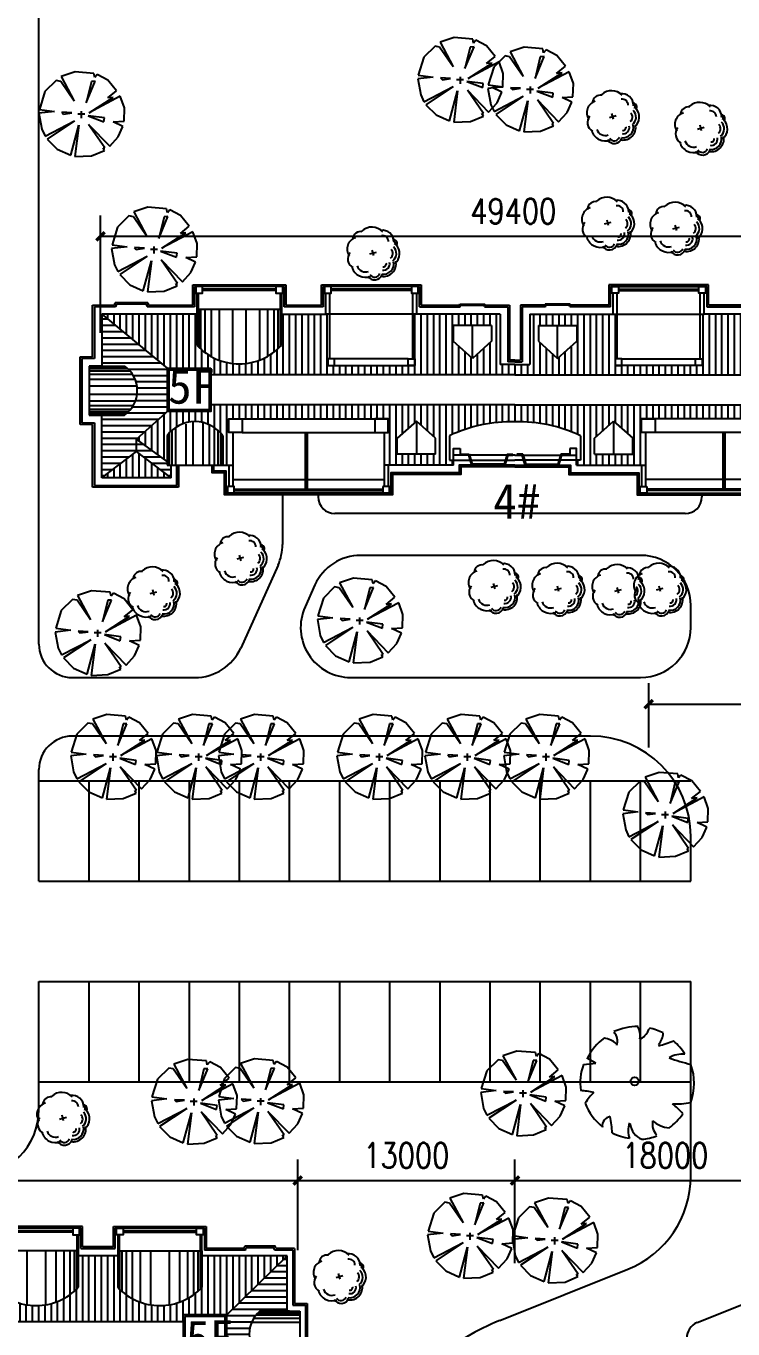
# Model space of a CAD drawing. Extents: x 225694 to 1397201, y -46174 to 794826.
# Drawn here: x 715109 to 757408, y 279695 to 357649 of the extents above; entities that cross this region are included whole.
import ezdxf
from ezdxf.enums import TextEntityAlignment as Align

# ---------------------------------------------------------------- set-up
doc = ezdxf.new("R2010")
doc.units = 0
doc.header["$LTSCALE"] = 0.5
doc.header["$MEASUREMENT"] = 0
for name, color, linetype in [('08-树', 73, 'Continuous'), ('KJ', 8, 'Continuous'), ('PUB_DIM', 3, 'Continuous'), ('ZJ', 7, 'Continuous'), ('屋顶', 135, 'Continuous'), ('树', 124, 'Continuous'), ('路', 40, 'Continuous'), ('辅助线', 6, 'Continuous')]:
    doc.layers.add(name, color=color, linetype=linetype)
doc.layers.get('辅助线').off()
doc.styles.add('DIM_FONT', font='SIMPLEX.shx', dxfattribs={"width": 0.8})
doc.styles.add('等线体', font='')
doc.styles.get('等线体').set_extended_font_data('黑体')
doc.dimstyles.new('DIMN500', dxfattribs={"dimscale": 5, "dimtxt": 300, "dimasz": 100, "dimexe": 250, "dimexo": 300, "dimgap": 150, "dimtad": 1, "dimdec": 0, "dimzin": 0, "dimdsep": 46, "dimtxsty": 'DIM_FONT', "dimcen": 0.09, "dimclrt": 7, "dimazin": 2, "dimtfac": 1, "dimtdec": 0, "dimtix": 1, "dimtmove": 2, "dimatfit": 3, "dimfxl": 1, "dimtolj": 1, "dimtzin": 0, "dimarcsym": 0})

# ---------------------------------------------------------------- blocks, each defined once
blk = doc.blocks.new('棕榈')
at = {"layer": '树', "color": 64, "linetype": 'Continuous'}
for p, q in [((-172, 1067), (-553, 940)), ((336, 1025), (-172, 1067)), ((-688, 831), (-995, 530)), ((-566, 808), (-688, 831)), ((-196, 270), (-566, 808)), ((-553, 940), (-196, 270)), ((127, 220), (373, 813)), ((270, 808), (127, 220)), ((373, 813), (270, 808)), ((360, 916), (336, 1025)), ((426, 996), (360, 916)), ((717, 842), (426, 996)), ((953, 551), (717, 842)), ((-995, 530), (-1146, 45)), ((1056, 402), (209, -50)), ((209, -50), (863, 371)), ((715, 357), (953, 551)), ((863, 371), (715, 357)), ((1170, 85), (1056, 402)), ((-1146, 45), (-738, -11)), ((0, -192), (0, 0)), ((1159, -278), (1170, 85)), ((-738, -11), (-1159, -58)), ((-1159, -58), (-1080, -495)), ((-990, -683), (-193, -267)), ((-193, -267), (-937, -763)), ((-537, -32), (-487, -82)), ((-265, -48), (-537, -32)), ((-487, -82), (-265, -48)), ((88, -84), (-103, -84)), ((177, -127), (611, -294)), ((625, -185), (177, -127)), ((611, -294), (625, -185)), ((863, -297), (1159, -278)), ((1130, -424), (863, -297)), ((-1080, -495), (-990, -683)), ((-294, -1205), (-73, -388)), ((-73, -388), (-180, -1239)), ((633, -1004), (193, -363)), ((193, -363), (770, -961)), ((770, -961), (1003, -707)), ((1003, -707), (1130, -424)), ((-937, -763), (-662, -1041)), ((-662, -1041), (-294, -1205)), ((627, -1072), (590, -1004)), ((590, -1004), (633, -1004)), ((-180, -1239), (275, -1218)), ((275, -1218), (627, -1072))]:
    blk.add_line(p, q, dxfattribs=at)
blk = doc.blocks.new('含笑')
at = {"layer": '树'}
for p, q in [((-846, 434), (-632, 458)), ((-632, 458), (-789, 543)), ((-789, 543), (-789, 543))]:
    blk.add_line(p, q, dxfattribs=at)
blk.add_circle((27, 148), 69.3, dxfattribs=at)
for centre, radius, start, end in [((74, 115), 966, 89.3321, 114.3856), ((-501, 833), 236, 343.6555, 39.76), ((-228, 923), 350, 352.0775, 26.6128), ((-64, 1178), 366, 304.1868, 338.5411), ((74, 115), 963, 62.8767, 77.7021), ((234, 973), 279, 315.8454, 359.7651), ((74, 115), 956, 126.0751, 153.6245), ((-556, 485), 407, 48.5203, 80.5151), ((-354, 3609), 2962, 285.4397, 290.7099), ((74, 115), 950, 31.4098, 49.4752), ((837, 188), 424, 83.5323, 121.6544), ((1829, 3902), 3566, 250.0865, 256.3451), ((74, 115), 974, 160.8426, 187.275), ((74, 115), 968, 340.3307, 19.43), ((-1018, -1601), 1597, 77.3728, 85.4649), ((81, -798), 1065, 134.7782, 147.3315), ((738, 952), 1190, 266.7455, 282.0146), ((74, 115), 951, 200.8103, 231.4392), ((74, 115), 933, 305.394, 326.2464), ((89, -1036), 989, 39.6536, 53.993), ((-366, -610), 158, 97.741, 188.8107), ((-2361, -834), 2010, 2.9465, 10.9238), ((316, -694), 400, 160.6009, 199.3991), ((271, -539), 323, 186.1912, 248.4952), ((626, -573), 297, 170.6314, 220.6278), ((680, -105), 545, 230.4582, 263.1093), ((74, 115), 947, 243.1498, 261.8356), ((74, 115), 957, 274.7236, 290.3277)]:
    blk.add_arc(centre, radius, start, end, dxfattribs=at)
blk = doc.blocks.new('桂花')
at = {"layer": '08-树', "linetype": 'ByBlock'}
for p, q in [((0, 0), (-316, 0)), ((-149, -187), (-149, 195))]:
    blk.add_line(p, q, dxfattribs=at)
for centre, radius, start, end in [((-743, 93), 815, 118.84094, 207.99249), ((-612, 656), 626, 75.25333, 173.88926), ((-612, 656), 332, 75.25333, 173.88926), ((-367, 1210), 204, 31.9374, 177.28646), ((-367, 1210), 110, 31.9374, 177.28646), ((79, 732), 688, 22.6842, 120.58139), ((79, 732), 509, 22.6842, 120.58139), ((79, 732), 314, 22.6842, 120.58139), ((574, 395), 344, 335.05145, 87.04818), ((574, 395), 565, 335.05145, 87.04818), ((574, 395), 687, 335.05145, 87.04818), ((574, 395), 158, 335.05145, 87.04818), ((868, -183), 294, 286.7742, 55.27854), ((868, -183), 443, 286.7742, 55.27854), ((-1031, -465), 437, 155.37629, 247.63718), ((-552, -692), 652, 181.43938, 289.22617), ((287, -545), 475, 271.89809, 6.29095), ((287, -545), 769, 271.89809, 6.29095), ((-59, -897), 543, 216.09834, 316.34387)]:
    blk.add_arc(centre, radius, start, end, dxfattribs=at)
blk = doc.blocks.new('GUIHUA')
at = {"layer": '树', "linetype": 'ByBlock', "xscale": 1.0944, "yscale": 1.0944, "zscale": 1.0944}
blk.add_blockref('桂花', (169, -8), dxfattribs=at)
blk = doc.blocks.new('6w')
at = {"layer": 'KJ'}
h = blk.add_hatch(dxfattribs=at)
h.set_pattern_fill('ANSI31', color=256, scale=3000, angle=45, style=0)
h.paths.add_polyline_path([(1023733, 471780), (1023733, 473650), (1021373, 473650), (1021373, 471780, -0.436273), (1016333, 471780), (1016333, 473650), (1011235, 473650), (1014855, 470128), (1017453, 470128), (1017453, 469728), (1030453, 469728), (1030453, 470128), (1033053, 470128), (1033256, 470350), (1033673, 470350), (1053451, 470350), (1053653, 470128), (1056253, 470128), (1056253, 469728), (1069253, 469728), (1069253, 470128), (1071852, 470128), (1075471, 473650), (1070373, 473650), (1070373, 471780, -0.436273), (1065333, 471780), (1065333, 473650), (1062973, 473650), (1062973, 471780, -0.436273), (1057933, 471780), (1057933, 473650), (1054473, 473650), (1054473, 471250), (1053033, 471250), (1053033, 473650), (1049333, 473650), (1049333, 471630), (1049653, 471630), (1049653, 470830), (1048853, 470830), (1044533, 470830), (1044453, 470830), (1044453, 471630), (1044773, 471630), (1044773, 473650), (1044773, 473650), (1044773, 474910), (1044537, 474910), (1044537, 473650), (1042170, 473650), (1042170, 474910), (1041934, 474910), (1041934, 473650), (1041933, 473650), (1041933, 471630), (1042254, 471630), (1042254, 470830), (1041454, 470830), (1037133, 470830), (1037053, 470830), (1037053, 471630), (1037373, 471630), (1037373, 473650), (1033673, 473650), (1033673, 470700), (1032233, 470700), (1032233, 473650), (1028773, 473650), (1028773, 471780, -0.436273)])
h.paths.add_polyline_path([(1029153, 472033), (1029153, 472980), (1031453, 472980), (1031453, 472033), (1030303, 471007)], flags=16)
h.paths.add_polyline_path([(1034453, 472033), (1034453, 472980), (1036753, 472980), (1036753, 472033), (1035603, 471007)], flags=16)
h.paths.add_polyline_path([(1049953, 472033), (1049953, 472980), (1052253, 472980), (1052253, 472033), (1051103, 471007)], flags=16)
h.paths.add_polyline_path([(1055253, 472033), (1055253, 472980), (1057553, 472980), (1057553, 472033), (1056403, 471007)], flags=16)
h.paths.add_polyline_path([(1017453, 467928), (1017453, 467528), (1014851, 467528), (1013155, 465878), (1014835, 464243), (1014835, 466079, -0.571303), (1017775, 466079), (1017775, 464010), (1018375, 464010), (1018375, 466280), (1018135, 466280), (1018135, 467080), (1018935, 467080), (1021871, 467080), (1022671, 467080), (1022671, 466280), (1022431, 466280), (1022431, 464010), (1025417, 464010), (1025475, 464010), (1025475, 466280), (1025235, 466280), (1025235, 467080), (1026035, 467080), (1028671, 467080), (1029471, 467080), (1029471, 466301, -0.519868), (1032256, 466079), (1032256, 464010), (1036671, 464010), (1033056, 467528), (1030453, 467528), (1030453, 467928)])
h.paths.add_polyline_path([(1037403, 468233), (1038553, 469183), (1039703, 468233), (1039703, 466110), (1040433, 466110), (1040433, 469183), (1046273, 469183), (1046273, 466110), (1047003, 466110), (1047003, 468233), (1048153, 469183), (1049303, 468233), (1049303, 466110), (1050035, 466110), (1053451, 469433), (1033256, 469433), (1036671, 466110), (1037403, 466110)])
h.paths.add_polyline_path([(1050035, 464010), (1054451, 464010), (1054451, 466079, -0.519868), (1057235, 466301), (1057235, 467080), (1058035, 467080), (1060671, 467080), (1061471, 467080), (1061471, 466280), (1061231, 466280), (1061231, 464010), (1061931, 464010), (1064275, 464010), (1064275, 466280), (1064035, 466280), (1064035, 467080), (1064835, 467080), (1067771, 467080), (1068571, 467080), (1068571, 466280), (1068331, 466280), (1068331, 464010), (1068931, 464010), (1068931, 466079, -0.571303), (1071871, 466079), (1071871, 464243), (1073551, 465878), (1071856, 467528), (1069253, 467528), (1069253, 467928), (1056253, 467928), (1056253, 467528), (1053651, 467528)])
h = blk.add_hatch(dxfattribs=at)
h.set_pattern_fill('ANSI31', color=256, scale=3000, angle=135, style=0)
h.paths.add_polyline_path([(1073840, 470350), (1075471, 470350), (1075471, 473650), (1071853, 470129), (1071853, 467530), (1073551, 465878), (1073551, 465128), (1075348, 463380), (1075471, 463380), (1075471, 467610), (1073840, 467610, -0.466399)])
h.paths.add_polyline_path([(1071871, 464243), (1071871, 464010), (1071631, 464010), (1071631, 463380), (1071755, 463380), (1073551, 465128), (1073551, 465878)])
for p, q in [((1059902, 473950), (1059902, 470725)), ((1061008, 473950), (1061008, 470725)), ((1061638, 473950), (1061638, 470891)), ((1062114, 473950), (1062114, 471108)), ((1062474, 473950), (1062474, 471337)), ((1062731, 473950), (1062731, 471543)), ((1062873, 473950), (1062873, 471676)), ((1065434, 473950), (1065434, 471676)), ((1065576, 473950), (1065576, 471543)), ((1065833, 473950), (1065833, 471337)), ((1066193, 473950), (1066193, 471108)), ((1066669, 473950), (1066669, 470891)), ((1067299, 473950), (1067299, 470725)), ((1068404, 473950), (1068404, 470725)), ((1069034, 473950), (1069034, 470891)), ((1069510, 473950), (1069510, 471108)), ((1069870, 473950), (1069870, 471337)), ((1070127, 473950), (1070127, 471543)), ((1070269, 473950), (1070269, 471676)), ((1076221, 470118), (1073610, 470118)), ((1076221, 470233), (1073715, 470233)), ((1076221, 470310), (1073795, 470310)), ((1076221, 469679), (1073344, 469679)), ((1076221, 469914), (1073465, 469914))]:
    blk.add_line(p, q, dxfattribs=at)
at = {"layer": '屋顶'}
for p, q in [((1063233, 475410), (1057673, 475410)), ((1063133, 475310), (1057773, 475310)), ((1062653, 475150), (1058253, 475150)), ((1062653, 475070), (1058253, 475070)), ((1062893, 474910), (1062893, 473950)), ((1062973, 474910), (1062973, 473650)), ((1063133, 474100), (1063133, 475310)), ((1063233, 474200), (1063233, 475410)), ((1065073, 474200), (1065073, 475410)), ((1065073, 475410), (1070633, 475410)), ((1065173, 474100), (1065173, 475310)), ((1065173, 475310), (1070533, 475310)), ((1065333, 474910), (1065333, 473650)), ((1065413, 474910), (1065413, 473950)), ((1065653, 475150), (1070053, 475150)), ((1065653, 475070), (1070053, 475070)), ((1070290, 473950), (1070290, 474910)), ((1070370, 473650), (1070370, 474910)), ((1070533, 475310), (1070533, 474000)), ((1070633, 475410), (1070633, 474100)), ((1063133, 474100), (1065173, 474100)), ((1065073, 474200), (1063233, 474200)), ((1072983, 474000), (1070533, 474000)), ((1072983, 474000), (1070533, 474000)), ((1072908, 474100), (1070633, 474100)), ((1072908, 474100), (1070633, 474100)), ((1072908, 474100), (1072953, 474250)), ((1072908, 474100), (1072953, 474250)), ((1072953, 474250), (1074753, 474250)), ((1072953, 474250), (1074753, 474250)), ((1072983, 474000), (1073028, 474150)), ((1072983, 474000), (1073028, 474150)), ((1073028, 474150), (1074679, 474150)), ((1073028, 474150), (1074679, 474150)), ((1074724, 474000), (1074679, 474150)), ((1074724, 474000), (1074679, 474150)), ((1075821, 474000), (1074724, 474000)), ((1075821, 474000), (1074724, 474000)), ((1074798, 474100), (1074753, 474250)), ((1074798, 474100), (1074753, 474250)), ((1075921, 474100), (1074798, 474100)), ((1075921, 474100), (1074798, 474100)), ((1075821, 474000), (1075821, 470700)), ((1075921, 474100), (1075921, 470800)), ((1062973, 473950), (1062973, 471780)), ((1065333, 473650), (1062973, 473650)), ((1065333, 473950), (1065333, 471780)), ((1070373, 473950), (1070373, 471780)), ((1075471, 473650), (1070373, 473650)), ((1075471, 473650), (1071852, 470128)), ((1075471, 470350), (1075471, 473650)), ((1075621, 470350), (1073840, 470350)), ((1075471, 470350), (1076221, 470350)), ((1075821, 470700), (1076571, 470700)), ((1075921, 470800), (1076671, 470800)), ((1076221, 470350), (1076221, 467610)), ((1076571, 470700), (1076571, 467260)), ((1076671, 470800), (1076671, 467160)), ((1056253, 469728), (1069253, 469728))]:
    blk.add_line(p, q, dxfattribs=at)
for points in [[(1062653, 475310), (1062653, 474910), (1063053, 474910), (1063053, 475310)], [(1065653, 475310), (1065653, 474910), (1065253, 474910), (1065253, 475310)], [(1070453, 475310), (1070453, 474910), (1070053, 474910), (1070053, 475310)], [(1069253, 470128), (1069253, 467528), (1071853, 467528), (1071853, 470128)], [(1069353, 470028), (1069353, 467628), (1071753, 467628), (1071753, 470028)]]:
    blk.add_lwpolyline(points, close=True, dxfattribs=at)
for points in [[(1062973, 473950), (1057937, 473950)], [(1065333, 473950), (1070370, 473950)]]:
    blk.add_lwpolyline(points, dxfattribs=at)
for centre, radius, start, end in [((1060453, 474118), 3438, 222.85934, 317.14066), ((1067853, 474118), 3438, 222.85934, 317.14066), ((1074990, 468980), 1788, 129.99136, 230.00864)]:
    blk.add_arc(centre, radius, start, end, dxfattribs=at)
blk = doc.blocks.new('4w')
at = {"layer": 'KJ'}
h = blk.add_hatch(dxfattribs=at)
h.set_pattern_fill('ANSI31', color=256, scale=3000, angle=45, style=0)
h.paths.add_polyline_path([(1037977, 259322), (1056177, 259322), (1056177, 259722), (1058798, 259722), (1062697, 262942), (1056997, 262942), (1056997, 261072, -0.436273), (1051957, 261072), (1051957, 262942), (1049297, 262942), (1049057, 262942), (1049057, 260272), (1049177, 260272), (1049177, 259872), (1048777, 259872), (1044057, 259872), (1043977, 259872), (1043977, 260272), (1044097, 260272), (1044097, 262942), (1038857, 262942), (1038857, 259942), (1037977, 259942), (1037097, 259942), (1037097, 262942), (1031857, 262942), (1031857, 260272), (1031977, 260272), (1031977, 259872), (1031577, 259872), (1026857, 259872), (1026777, 259872), (1026777, 260272), (1026897, 260272), (1026897, 262942), (1026657, 262942), (1023997, 262942), (1023997, 261072, -0.436273), (1018957, 261072), (1018957, 262942), (1013257, 262942), (1017156, 259722), (1019777, 259722), (1019777, 259322)])
h.paths.add_polyline_path([(1034277, 261325), (1034277, 262272), (1036577, 262272), (1036577, 261325), (1035427, 260300)], flags=16)
h.paths.add_polyline_path([(1039377, 261325), (1039377, 262272), (1041677, 262272), (1041677, 261325), (1040527, 260300)], flags=16)
h.paths.add_polyline_path([(1019777, 257522), (1019777, 257122), (1017166, 257122), (1015327, 255470), (1017157, 254136), (1017157, 255672, -0.504556), (1020497, 255672), (1020497, 253902), (1021097, 253902), (1021097, 255872), (1020857, 255872), (1020857, 256672), (1021657, 256672), (1030397, 256672), (1030397, 255872), (1030157, 255872), (1030157, 253902), (1034297, 253902), (1034297, 254202), (1034057, 254202), (1034057, 255672, -0.11316), (1037977, 256512, -0.11316), (1041897, 255672), (1041897, 254202), (1041657, 254202), (1041657, 253902), (1045797, 253902), (1045797, 255872), (1045557, 255872), (1045557, 256672), (1046357, 256672), (1054297, 256672), (1055097, 256672), (1055097, 255872), (1054857, 255872), (1054857, 253902), (1055457, 253902), (1055457, 255672, -0.504556), (1058797, 255672), (1058797, 254136), (1060627, 255470), (1058788, 257122), (1056177, 257122), (1056177, 257522), (1037977, 257522)])
h.paths.add_polyline_path([(1032077, 256544), (1033227, 255519), (1033227, 254572), (1030927, 254572), (1030927, 255519)], flags=16)
h.paths.add_polyline_path([(1042727, 255519), (1043877, 256544), (1045027, 255519), (1045027, 254572), (1042727, 254572)], flags=16)
h.paths.add_polyline_path([(1062697, 253152), (1060627, 254720), (1058557, 253152)])
h.paths.add_polyline_path([(1017397, 253152), (1015327, 254720), (1013257, 253152)])
h = blk.add_hatch(dxfattribs=at)
h.set_pattern_fill('ANSI31', color=256, scale=3000, angle=135, style=0)
h.paths.add_polyline_path([(1013257, 262942), (1013257, 259842), (1014607, 259842, -0.52381), (1014607, 256902), (1013257, 256902), (1013257, 253152), (1015327, 254720), (1015327, 255470), (1017177, 257132), (1017177, 259705)])
h.paths.add_polyline_path([(1058777, 257132), (1060627, 255470), (1060627, 254720), (1062697, 253152), (1062697, 256902), (1061347, 256902, -0.52381), (1061347, 259842), (1062697, 259842), (1062697, 262942), (1058777, 259705)])
h.paths.add_polyline_path([(1058797, 254136), (1058797, 253902), (1058557, 253902), (1058557, 253152), (1060627, 254720), (1060627, 255470)])
h.paths.add_polyline_path([(1015327, 255470), (1015327, 254720), (1017397, 253152), (1017397, 253902), (1017157, 253902), (1017157, 254136)])
for p, q in [((1019030, 263242), (1019030, 260996)), ((1019163, 263242), (1019163, 260868)), ((1019410, 263242), (1019410, 260664)), ((1019789, 263242), (1019789, 260416)), ((1020271, 263242), (1020271, 260191)), ((1021074, 263242), (1021074, 259999)), ((1021880, 263242), (1021880, 259999)), ((1022683, 263242), (1022683, 260191)), ((1023165, 263242), (1023165, 260416)), ((1023544, 263242), (1023544, 260664)), ((1023791, 263242), (1023791, 260868)), ((1023924, 263242), (1023924, 260996)), ((1014646, 259814), (1012507, 259814)), ((1014704, 259770), (1012507, 259770)), ((1014808, 259681), (1012507, 259681)), ((1014945, 259538), (1012507, 259538)), ((1015103, 259324), (1012507, 259324)), ((1015248, 259039), (1012507, 259039)), ((1015356, 258645), (1012507, 258645)), ((1015361, 258133), (1012507, 258133)), ((1015261, 257739), (1012507, 257739)), ((1015123, 257453), (1012507, 257453)), ((1014973, 257240), (1012507, 257240)), ((1014843, 257097), (1012507, 257097)), ((1014745, 257008), (1012507, 257008)), ((1014691, 256964), (1012507, 256964)), ((1018729, 253902), (1018729, 256488)), ((1019325, 253902), (1019325, 256480)), ((1017224, 253902), (1017224, 255762)), ((1017306, 253902), (1017306, 255858)), ((1017466, 253902), (1017466, 256016)), ((1017679, 253902), (1017679, 256180)), ((1018296, 253902), (1018296, 256370)), ((1019696, 253902), (1019696, 256370)), ((1020006, 253902), (1020006, 256190)), ((1020219, 253902), (1020219, 256015)), ((1020379, 253902), (1020379, 255839)), ((1020460, 253902), (1020460, 255728))]:
    blk.add_line(p, q, dxfattribs=at)
at = {"layer": '屋顶'}
for p, q in [((1018697, 264702), (1024257, 264702)), ((1018697, 263492), (1018697, 264702)), ((1024157, 264602), (1018797, 264602)), ((1018797, 264602), (1018797, 263392)), ((1023677, 264442), (1019277, 264442)), ((1023677, 264362), (1019277, 264362)), ((1024157, 263392), (1024157, 264602)), ((1024257, 264702), (1024257, 263492)), ((1026397, 263492), (1026397, 264702)), ((1026397, 264702), (1032357, 264702)), ((1026497, 264602), (1026497, 263392)), ((1032257, 264602), (1026497, 264602)), ((1031777, 264442), (1026977, 264442)), ((1031777, 264362), (1026977, 264362)), ((1032257, 263392), (1032257, 264602)), ((1032357, 264702), (1032357, 263492)), ((1049557, 264702), (1043597, 264702)), ((1043597, 264702), (1043597, 263492)), ((1043697, 264602), (1049457, 264602)), ((1043697, 263392), (1043697, 264602)), ((1044177, 264442), (1048977, 264442)), ((1044177, 264362), (1048977, 264362)), ((1049457, 264602), (1049457, 263392)), ((1049557, 263492), (1049557, 264702)), ((1012707, 263492), (1014008, 263492)), ((1012707, 260392), (1012707, 263492)), ((1014008, 263492), (1014053, 263642)), ((1014053, 263642), (1016002, 263642)), ((1014127, 263542), (1014082, 263392)), ((1015927, 263542), (1014127, 263542)), ((1015972, 263392), (1015927, 263542)), ((1016002, 263642), (1016047, 263492)), ((1016047, 263492), (1018697, 263492)), ((1018961, 262942), (1018961, 264202)), ((1019041, 263242), (1019041, 264202)), ((1023917, 264202), (1023917, 263242)), ((1023997, 264202), (1023997, 262942)), ((1024257, 263492), (1026397, 263492)), ((1026657, 262942), (1026657, 264202)), ((1026897, 260272), (1026897, 264202)), ((1031857, 260272), (1031857, 264202)), ((1032097, 262942), (1032097, 264202)), ((1032357, 263492), (1034662, 263492)), ((1034662, 263492), (1034677, 263542)), ((1034677, 263542), (1036177, 263542)), ((1036192, 263492), (1036177, 263542)), ((1036192, 263492), (1037647, 263492)), ((1037647, 263492), (1037647, 260192)), ((1038307, 263492), (1038307, 260192)), ((1039762, 263492), (1038307, 263492)), ((1039762, 263492), (1039777, 263542)), ((1041277, 263542), (1039777, 263542)), ((1041292, 263492), (1041277, 263542)), ((1043597, 263492), (1041292, 263492)), ((1043857, 262942), (1043857, 264202)), ((1044097, 260272), (1044097, 264202)), ((1049057, 260272), (1049057, 264202)), ((1049297, 262942), (1049297, 264202)), ((1051697, 263492), (1049557, 263492)), ((1014082, 263392), (1012807, 263392)), ((1014082, 263392), (1012807, 263392)), ((1012807, 263392), (1012807, 260292)), ((1013257, 262942), (1013257, 259842)), ((1013257, 262942), (1017277, 259622)), ((1018957, 262942), (1013257, 262942)), ((1018797, 263392), (1015972, 263392)), ((1018567, 263392), (1015972, 263392)), ((1023997, 262942), (1026657, 262942)), ((1026497, 263392), (1024157, 263392)), ((1037097, 262942), (1026657, 262942)), ((1032257, 263392), (1034694, 263392)), ((1034694, 263392), (1034720, 263482)), ((1034720, 263482), (1036134, 263482)), ((1036161, 263392), (1036134, 263482)), ((1036161, 263392), (1037547, 263392)), ((1037097, 262942), (1037097, 259942)), ((1037547, 263392), (1037547, 260092)), ((1038407, 263392), (1038407, 260092)), ((1039794, 263392), (1038407, 263392)), ((1038857, 262942), (1038857, 259942)), ((1038857, 262942), (1049297, 262942)), ((1039794, 263392), (1039820, 263482)), ((1041234, 263482), (1039820, 263482)), ((1041261, 263392), (1041234, 263482)), ((1043697, 263392), (1041261, 263392)), ((1051957, 262942), (1049297, 262942)), ((1049457, 263392), (1051797, 263392)), ((1036577, 262272), (1034277, 262272)), ((1034277, 262272), (1034277, 261325)), ((1035427, 260300), (1035427, 262272)), ((1036577, 262272), (1036577, 261325)), ((1039377, 262272), (1039377, 261325)), ((1039377, 262272), (1041677, 262272)), ((1040527, 260300), (1040527, 262272)), ((1041677, 262272), (1041677, 261325)), ((1035427, 260300), (1034277, 261325)), ((1036577, 261325), (1035427, 260300)), ((1039377, 261325), (1040527, 260300)), ((1040527, 260300), (1041677, 261325)), ((1011957, 260392), (1012707, 260392)), ((1011957, 256352), (1011957, 260392)), ((1012807, 260292), (1012057, 260292)), ((1012057, 260292), (1012057, 256452)), ((1013257, 259842), (1012507, 259842)), ((1012507, 259842), (1012507, 256902)), ((1013257, 259842), (1014607, 259842)), ((1013257, 259842), (1014607, 259842)), ((1026857, 259872), (1031897, 259872)), ((1031577, 260272), (1027177, 260272)), ((1037977, 259942), (1037097, 259942)), ((1037977, 260092), (1037547, 260092)), ((1037977, 260192), (1037647, 260192)), ((1037977, 260192), (1038307, 260192)), ((1037977, 260092), (1038407, 260092)), ((1037977, 259942), (1038857, 259942)), ((1049097, 259872), (1044057, 259872)), ((1044377, 260272), (1048777, 260272)), ((1037977, 259322), (1019677, 259322)), ((1037977, 259322), (1056277, 259322)), ((1037977, 257522), (1019677, 257522)), ((1037977, 257522), (1019677, 257522)), ((1037977, 257522), (1056277, 257522)), ((1037977, 257522), (1056277, 257522)), ((1012507, 256902), (1013257, 256902)), ((1013257, 253152), (1013257, 256902)), ((1013257, 256902), (1014607, 256902)), ((1015327, 255470), (1017277, 257222)), ((1021657, 256672), (1030397, 256672)), ((1032077, 256544), (1030927, 255519)), ((1032077, 256544), (1032077, 254572)), ((1033227, 255519), (1032077, 256544)), ((1042727, 255519), (1043877, 256544)), ((1043877, 256544), (1043877, 254572)), ((1043877, 256544), (1045027, 255519)), ((1054297, 256672), (1045557, 256672)), ((1012707, 256352), (1011957, 256352)), ((1012057, 256452), (1012807, 256452)), ((1012557, 256452), (1012807, 256452)), ((1012707, 252602), (1012707, 256352)), ((1012807, 256452), (1012807, 252702)), ((1012807, 256452), (1012807, 252702)), ((1021097, 255872), (1021097, 252642)), ((1021657, 255872), (1030397, 255872)), ((1025417, 255872), (1025417, 252522)), ((1025537, 255872), (1025537, 252522)), ((1030157, 255872), (1030157, 252642)), ((1054297, 255872), (1045557, 255872)), ((1045797, 255872), (1045797, 252642)), ((1050417, 255872), (1050417, 252522)), ((1050537, 255872), (1050537, 252522)), ((1017157, 254136), (1015327, 255470)), ((1015327, 254720), (1015327, 255470)), ((1017157, 255672), (1017157, 253902)), ((1020497, 255672), (1020497, 253902)), ((1030927, 254572), (1030927, 255519)), ((1033227, 254572), (1033227, 255519)), ((1034057, 255672), (1034057, 254202)), ((1041897, 255672), (1041897, 254202)), ((1042727, 254572), (1042727, 255519)), ((1045027, 254572), (1045027, 255519)), ((1013257, 253152), (1015327, 254720)), ((1017397, 253152), (1015327, 254720)), ((1033227, 254572), (1030927, 254572)), ((1034057, 254202), (1037977, 254202)), ((1037977, 254502), (1034297, 254502)), ((1034297, 253902), (1034297, 254502)), ((1034697, 254562), (1035243, 254562)), ((1035197, 254502), (1035377, 253902)), ((1035243, 254562), (1035420, 253962)), ((1037512, 254562), (1037334, 253962)), ((1037557, 254502), (1037377, 253902)), ((1037512, 254562), (1037857, 254562)), ((1037557, 254502), (1037857, 254502)), ((1037977, 254502), (1041657, 254502)), ((1041897, 254202), (1037977, 254202)), ((1038443, 254562), (1038097, 254562)), ((1038397, 254502), (1038097, 254502)), ((1038397, 254502), (1038577, 253902)), ((1038443, 254562), (1038620, 253962)), ((1040712, 254562), (1040534, 253962)), ((1040757, 254502), (1040577, 253902)), ((1041257, 254562), (1040712, 254562)), ((1041657, 253902), (1041657, 254502)), ((1042727, 254572), (1045027, 254572)), ((1017157, 253902), (1020697, 253902)), ((1017397, 253152), (1017397, 253902)), ((1017747, 252702), (1017747, 253902)), ((1017747, 252702), (1017747, 253902)), ((1017847, 253902), (1017847, 252602)), ((1020397, 253902), (1021097, 253902)), ((1020857, 253902), (1020857, 252642)), ((1034297, 253902), (1030157, 253902)), ((1030397, 253902), (1030397, 252642)), ((1037377, 253902), (1035377, 253902)), ((1037334, 253962), (1035420, 253962)), ((1038577, 253902), (1040577, 253902)), ((1038620, 253962), (1040534, 253962)), ((1041657, 253902), (1045797, 253902)), ((1045557, 253902), (1045557, 252642)), ((1017847, 252602), (1012707, 252602)), ((1012807, 252702), (1017747, 252702)), ((1012807, 252702), (1017747, 252702)), ((1017397, 253152), (1013257, 253152)), ((1021097, 253042), (1030157, 253042)), ((1054857, 253042), (1045797, 253042)), ((1021177, 252482), (1030077, 252482)), ((1021177, 252402), (1030077, 252402)), ((1054777, 252482), (1045877, 252482)), ((1054777, 252402), (1045877, 252402))]:
    blk.add_line(p, q, dxfattribs=at)
for points in [[(1018877, 264602), (1018877, 264202), (1019277, 264202), (1019277, 264602)], [(1023677, 264602), (1023677, 264202), (1024077, 264202), (1024077, 264602)], [(1026577, 264602), (1026577, 264202), (1026977, 264202), (1026977, 264602)], [(1031777, 264602), (1031777, 264202), (1032177, 264202), (1032177, 264602)], [(1044177, 264602), (1044177, 264202), (1043777, 264202), (1043777, 264602)], [(1049377, 264602), (1049377, 264202), (1048977, 264202), (1048977, 264602)], [(1019777, 259722), (1019777, 257122), (1017177, 257122), (1017177, 259722)], [(1019677, 259622), (1019677, 257222), (1017277, 257222), (1017277, 259622)], [(1026777, 260272), (1026777, 259872), (1027177, 259872), (1027177, 260272)], [(1031977, 260272), (1031977, 259872), (1031577, 259872), (1031577, 260272)], [(1043977, 260272), (1043977, 259872), (1044377, 259872), (1044377, 260272)], [(1049177, 260272), (1049177, 259872), (1048777, 259872), (1048777, 260272)], [(1021657, 256672), (1021657, 255872), (1020857, 255872), (1020857, 256672)], [(1029597, 256672), (1029597, 255872), (1030397, 255872), (1030397, 256672)], [(1046357, 256672), (1046357, 255872), (1045557, 255872), (1045557, 256672)], [(1034697, 254902), (1034697, 254502), (1034297, 254502), (1034297, 254902)], [(1041257, 254902), (1041257, 254502), (1041657, 254502), (1041657, 254902)], [(1020777, 252642), (1020777, 252242), (1021177, 252242), (1021177, 252642)], [(1030077, 252642), (1030077, 252242), (1030477, 252242), (1030477, 252642)], [(1045877, 252642), (1045877, 252242), (1045477, 252242), (1045477, 252642)]]:
    blk.add_lwpolyline(points, close=True, dxfattribs=at)
for points in [[(1018957, 261072), (1018957, 263242), (1023997, 263242), (1023997, 261072)], [(1037977, 253802), (1034747, 253802), (1034747, 253352), (1030657, 253352), (1030657, 252142), (1020597, 252142), (1020597, 253452), (1019857, 253452), (1019857, 253902)], [(1037977, 253902), (1034647, 253902), (1034647, 253452), (1030557, 253452), (1030557, 252242), (1020697, 252242), (1020697, 253552), (1019957, 253552), (1019957, 253902)], [(1037977, 253902), (1041307, 253902), (1041307, 253452), (1045397, 253452), (1045397, 252242), (1055257, 252242), (1055257, 253552), (1055997, 253552), (1055997, 253902)], [(1037977, 253802), (1041207, 253802), (1041207, 253352), (1045297, 253352), (1045297, 252142), (1055357, 252142), (1055357, 253452), (1056097, 253452), (1056097, 253902)]]:
    blk.add_lwpolyline(points, dxfattribs=at)
for centre, radius, start, end in [((1021477, 263411), 3438, 222.85934, 317.14066), ((1013589, 258372), 1788, 304.70805, 55.29195), ((1018827, 254438), 2076, 36.45303, 143.54697), ((1037849, 247542), 8970, 89.17996, 115.00441), ((1038106, 247542), 8970, 64.99559, 90.82004)]:
    blk.add_arc(centre, radius, start, end, dxfattribs=at)
blk = doc.blocks.new('dw')
at = {"layer": 'KJ'}
h = blk.add_hatch(dxfattribs=at)
h.set_pattern_fill('LINE', color=256, scale=3000, angle=90, style=0)
h.paths.add_polyline_path([(1151081, 203559), (1151297, 203559), (1151297, 204249), (1143239, 204249), (1146819, 200669), (1148124, 200669), (1150314, 198479), (1151081, 198479)])
h.paths.add_polyline_path([(1148598, 201644), (1147448, 202669), (1147448, 203616), (1149748, 203616), (1149748, 202669)], flags=16)
h.paths.add_polyline_path([(1161239, 204249), (1153421, 204249), (1153421, 203559), (1153637, 203559), (1153637, 198479), (1154404, 198479), (1156454, 200529), (1157759, 200529), (1159170, 201940), (1163270, 201940)])
h.paths.add_polyline_path([(1157270, 202669), (1156120, 201644), (1154970, 202669), (1154970, 203616), (1157270, 203616)], flags=16)
h.paths.add_polyline_path([(1169081, 210759), (1169297, 210759), (1169297, 211449), (1161239, 211449), (1167009, 205679), (1169081, 205679)])
h.paths.add_polyline_path([(1166598, 208844), (1165448, 209869), (1165448, 210816), (1167748, 210816), (1167748, 209869)], flags=16)
h.paths.add_polyline_path([(1177170, 209140), (1181270, 209140), (1179239, 211449), (1171421, 211449), (1171421, 210759), (1171637, 210759), (1171637, 205848), (1171637, 205679), (1172404, 205679), (1174454, 207729), (1175759, 207729)])
h.paths.add_polyline_path([(1172970, 209869), (1172970, 210816), (1175270, 210816), (1175270, 209869), (1174120, 208844)], flags=16)
h.paths.add_polyline_path([(1187081, 217959), (1187297, 217959), (1187297, 218649), (1179239, 218649), (1185009, 212879), (1187081, 212879)])
h.paths.add_polyline_path([(1184598, 216044), (1183448, 217069), (1183448, 218016), (1185748, 218016), (1185748, 217069)], flags=16)
h.paths.add_polyline_path([(1197479, 218649), (1189421, 218649), (1189421, 217959), (1189637, 217959), (1189637, 212879), (1190404, 212879), (1192594, 215069), (1193899, 215069)])
h.paths.add_polyline_path([(1193270, 217069), (1192120, 216044), (1190970, 217069), (1190970, 218016), (1193270, 218016)], flags=16)
h.paths.add_polyline_path([(1193899, 215069), (1192594, 215069), (1196174, 211489), (1197479, 211489)])
h.paths.add_polyline_path([(1190404, 212879), (1189637, 212879), (1189637, 212196), (1188359, 212196), (1187081, 212196), (1187081, 212879), (1185009, 212879), (1181270, 209140), (1177170, 209140), (1179479, 206831), (1179479, 207109), (1184741, 207109), (1184741, 208829, -0.272682), (1188359, 210961, -0.272682), (1191977, 208829), (1191977, 207109), (1196174, 207109)])
h.paths.add_polyline_path([(1175759, 207729), (1174454, 207729), (1178174, 204009), (1179479, 204009)])
h.paths.add_polyline_path([(1172404, 205679), (1171637, 205679), (1171637, 204996), (1170359, 204996), (1169081, 204996), (1169081, 205679), (1167009, 205679), (1163270, 201940), (1159170, 201940), (1161479, 199631), (1161479, 199909), (1166741, 199909), (1166741, 201629, -0.272682), (1170359, 203761, -0.272682), (1173977, 201629), (1173977, 199909), (1178174, 199909)])
h.paths.add_polyline_path([(1157759, 200529), (1156454, 200529), (1160174, 196809), (1160174, 197089), (1161199, 197089)])
h.paths.add_polyline_path([(1154404, 198479), (1153637, 198479), (1153637, 197796), (1152359, 197796), (1151081, 197796), (1151081, 198479), (1150314, 198479), (1144544, 192709), (1148741, 192709), (1148741, 194429, -0.272682), (1152359, 196561, -0.272682), (1155977, 194429), (1155977, 192709), (1160174, 192709)])
h.paths.add_polyline_path([(1150453, 199227), (1154478, 199227), (1154478, 202277), (1150453, 202277)], flags=9)
h.paths.add_polyline_path([(1168251, 206427), (1172276, 206427), (1172276, 209477), (1168251, 209477)], flags=9)
h.paths.add_polyline_path([(1186251, 213627), (1190276, 213627), (1190276, 216677), (1186251, 216677)], flags=9)
blk = doc.blocks.new('_ArchTick')
at = {"color": 0, "linetype": 'ByBlock'}
blk.add_lwpolyline([(-0.5, -0.5, 0.4, 0.4, 0), (0.5, 0.5, 0.4, 0.4, 0)], format="xyseb", dxfattribs=at)
blk = doc.blocks.new('*U53')
at = {"color": 0, "lineweight": -2}
for p, q in [((719565, 339287), (719565, 346320)), ((768965, 339287), (768965, 346320)), ((719565, 345070), (768965, 345070)), ((719565, 345070), (768965, 345070))]:
    blk.add_line(p, q, dxfattribs=at)
at = {"layer": 'DEFPOINTS', "color": 0}
for p in [(719565, 337787), (768965, 337787)]:
    blk.add_point(p, dxfattribs=at)
at = {"color": 0, "lineweight": -2, "xscale": 500, "yscale": 500, "zscale": 500, "rotation": 180}
blk.add_blockref('_ArchTick', (719565, 345070), dxfattribs=at)
at = {"color": 0, "lineweight": -2, "xscale": 500, "yscale": 500, "zscale": 500}
blk.add_blockref('_ArchTick', (768965, 345070), dxfattribs=at)
at = {"color": 7, "insert": (744265, 346570), "char_height": 1500, "width": 0.000000001, "attachment_point": 5, "style": 'DIM_FONT'}
blk.add_mtext('\\A1;49400', dxfattribs=at)
blk = doc.blocks.new('*U58')
at = {"color": 0, "lineweight": -2}
for p, q in [((744364, 283629), (744364, 289826)), ((762364, 283629), (762364, 289826)), ((744364, 288576), (762364, 288576)), ((744364, 288576), (762364, 288576))]:
    blk.add_line(p, q, dxfattribs=at)
at = {"layer": 'DEFPOINTS', "color": 0}
for p in [(744364, 282129), (762364, 282129)]:
    blk.add_point(p, dxfattribs=at)
at = {"color": 0, "lineweight": -2, "xscale": 500, "yscale": 500, "zscale": 500, "rotation": 180}
blk.add_blockref('_ArchTick', (744364, 288576), dxfattribs=at)
at = {"color": 0, "lineweight": -2, "xscale": 500, "yscale": 500, "zscale": 500}
blk.add_blockref('_ArchTick', (762364, 288576), dxfattribs=at)
at = {"color": 7, "insert": (753364, 290076), "char_height": 1500, "width": 0.000000001, "attachment_point": 5, "style": 'DIM_FONT'}
blk.add_mtext('\\A1;18000', dxfattribs=at)
blk = doc.blocks.new('*U59')
at = {"color": 0, "lineweight": -2}
for p, q in [((752365, 314474), (752365, 318324)), ((782364, 314474), (782364, 318324)), ((752365, 317074), (782364, 317074)), ((752365, 317074), (782364, 317074))]:
    blk.add_line(p, q, dxfattribs=at)
at = {"layer": 'DEFPOINTS', "color": 0}
for p in [(752365, 312974), (782364, 312974)]:
    blk.add_point(p, dxfattribs=at)
at = {"color": 0, "lineweight": -2, "xscale": 500, "yscale": 500, "zscale": 500, "rotation": 180}
blk.add_blockref('_ArchTick', (752365, 317074), dxfattribs=at)
at = {"color": 0, "lineweight": -2, "xscale": 500, "yscale": 500, "zscale": 500}
blk.add_blockref('_ArchTick', (782364, 317074), dxfattribs=at)
at = {"color": 7, "insert": (765688, 318574), "char_height": 1500, "width": 0.000000001, "attachment_point": 5, "style": 'DIM_FONT'}
blk.add_mtext('\\A1;30000', dxfattribs=at)
blk = doc.blocks.new('*U60')
at = {"color": 0, "lineweight": -2}
for p, q in [((731365, 284417), (731365, 289826)), ((744364, 284417), (744364, 289826)), ((731365, 288576), (744364, 288576)), ((731365, 288576), (744364, 288576))]:
    blk.add_line(p, q, dxfattribs=at)
at = {"layer": 'DEFPOINTS', "color": 0}
for p in [(731365, 282917), (744364, 282917)]:
    blk.add_point(p, dxfattribs=at)
at = {"color": 0, "lineweight": -2, "xscale": 500, "yscale": 500, "zscale": 500, "rotation": 180}
blk.add_blockref('_ArchTick', (731365, 288576), dxfattribs=at)
at = {"color": 0, "lineweight": -2, "xscale": 500, "yscale": 500, "zscale": 500}
blk.add_blockref('_ArchTick', (744364, 288576), dxfattribs=at)
at = {"color": 7, "insert": (737864, 290076), "char_height": 1500, "width": 0.000000001, "attachment_point": 5, "style": 'DIM_FONT'}
blk.add_mtext('\\A1;13000', dxfattribs=at)
blk = doc.blocks.new('*U61')
at = {"color": 0, "lineweight": -2}
for p, q in [((665865, 284417), (665865, 289826)), ((731365, 284417), (731365, 289826)), ((665865, 288576), (731365, 288576)), ((665865, 288576), (731365, 288576))]:
    blk.add_line(p, q, dxfattribs=at)
at = {"layer": 'DEFPOINTS', "color": 0}
for p in [(665865, 282917), (731365, 282917)]:
    blk.add_point(p, dxfattribs=at)
at = {"color": 0, "lineweight": -2, "xscale": 500, "yscale": 500, "zscale": 500, "rotation": 180}
blk.add_blockref('_ArchTick', (665865, 288576), dxfattribs=at)
at = {"color": 0, "lineweight": -2, "xscale": 500, "yscale": 500, "zscale": 500}
blk.add_blockref('_ArchTick', (731365, 288576), dxfattribs=at)
at = {"color": 7, "insert": (698615, 290076), "char_height": 1500, "width": 0.000000001, "attachment_point": 5, "style": 'DIM_FONT'}
blk.add_mtext('\\A1;65500', dxfattribs=at)

msp = doc.modelspace()

# ---------------------------------------------------------------- linework, layer by layer
at = {"layer": '路', "color": 7, "linetype": 'Continuous'}
for p, q in [((715880.7, 320668.9), (715880.7, 362490.9)), ((732590.1, 329645.3), (732590.1, 329480.4)), ((755554.8, 329608.9), (755554.8, 329480.4)), ((754554.8, 328480.4), (733590.1, 328480.4)), ((751884.6, 325980.4), (735131.2, 325980.4)), ((717880.7, 318668.9), (725216.3, 318668.9)), ((734540, 318668.9), (751884.6, 318668.9)), ((715880.7, 306484.7), (715880.7, 313168.9)), ((718880.7, 306484.7), (718880.7, 312484.7)), ((721880.7, 306484.7), (721880.7, 312484.7)), ((724880.7, 306484.7), (724880.7, 312484.7)), ((727880.7, 306484.7), (727880.7, 312484.7)), ((730880.7, 306484.7), (730880.7, 312484.7)), ((733880.7, 306484.7), (733880.7, 312484.7)), ((736880.7, 306484.7), (736880.7, 312484.7)), ((739880.7, 306484.7), (739880.7, 312484.7)), ((742880.7, 306484.7), (742880.7, 312484.7)), ((745880.7, 306484.7), (745880.7, 312484.7)), ((748880.7, 306484.7), (748880.7, 312484.7)), ((751880.7, 306484.7), (751880.7, 312484.7)), ((715880.7, 292835), (715880.7, 300484.7)), ((718880.7, 294484.7), (718880.7, 300484.7)), ((721880.7, 294484.7), (721880.7, 300484.7)), ((724880.7, 294484.7), (724880.7, 300484.7)), ((727880.7, 294484.7), (727880.7, 300484.7)), ((730880.7, 294484.7), (730880.7, 300484.7)), ((733880.7, 294484.7), (733880.7, 300484.7)), ((736880.7, 294484.7), (736880.7, 300484.7)), ((739880.7, 294484.7), (739880.7, 300484.7)), ((742880.7, 294484.7), (742880.7, 300484.7)), ((745880.7, 294484.7), (745880.7, 300484.7)), ((748880.7, 294484.7), (748880.7, 300484.7)), ((751880.7, 294484.7), (751880.7, 300484.7))]:
    msp.add_line(p, q, dxfattribs=at)
at = {"layer": '路', "color": 7}
for p, q in [((730450.6, 329608.9), (730450.6, 326625.3)), ((730185.5, 325392.4), (727951.2, 320436)), ((732396.2, 324213.3), (731805, 322901.8)), ((754884.6, 321668.9), (754884.6, 322980.4)), ((748884.6, 315168.9), (717880.7, 315168.9)), ((715880.7, 312484.7), (754884.6, 312484.7)), ((754884.6, 306484.7), (754884.6, 309168.9)), ((715880.7, 306484.7), (754884.6, 306484.7)), ((715880.7, 300484.7), (754884.6, 300484.7)), ((754884.6, 288832.7), (754884.6, 300484.7)), ((715880.7, 294484.7), (754884.6, 294484.7)), ((755270.9, 280078.4), (768714.9, 285456)), ((743454.4, 280198.5), (751112.9, 283261.9))]:
    msp.add_line(p, q, dxfattribs=at)
at = {"layer": '路', "color": 7, "linetype": 'Continuous'}
for centre, radius, start, end in [((733590.1, 329480.4), 1000, 180, 270), ((754554.8, 329480.4), 1000, 270, 0), ((717880.7, 320668.9), 2000, 180, 270)]:
    msp.add_arc(centre, radius, start, end, dxfattribs=at)
at = {"layer": '路', "color": 7}
for centre, radius, start, end in [((727450.6, 326625.3), 3000, 335.734629, 0), ((735131.2, 322980.4), 3000, 90, 155.734629), ((751884.6, 322980.4), 3000, 360, 90), ((734540, 321668.9), 3000, 155.734629, 270), ((751884.6, 321668.9), 3000, 270, 0), ((725216.3, 321668.9), 3000, 270, 335.734629), ((717880.7, 313168.9), 2000, 90, 180), ((748884.6, 309168.9), 6000, 0, 90), ((711880.7, 292835), 4000, 270, 360), ((748884.6, 288832.7), 6000, 291.801409, 0), ((748468.2, 267664), 13500, 111.801409, 130.467081), ((755642.3, 279149.9), 1000, 111.801409, 180)]:
    msp.add_arc(centre, radius, start, end, dxfattribs=at)

# ---------------------------------------------------------------- block references
at = {"layer": 'KJ', "color": 7}
for name, p in [('dw', (-398994.8, 68660.2)), ('6w', (-344738.9, -189590.7))]:
    msp.add_blockref(name, p, dxfattribs=at)
at = {"layer": '树', "color": 7}
for name, p, xscale, yscale, zscale in [('棕榈', (741095.4, 354616.9), 2.197147679980844, 2.197147679980844, 2.19714768), ('棕榈', (745286.8, 354032.6), 2.197147679980844, 2.197147679980844, 2.19714768), ('棕榈', (718426.6, 352566.2), 2.197147679980844, 2.197147679980844, 2.19714768), ('棕榈', (722772.4, 344459.9), 2.197147679980844, 2.197147679980844, 2.19714768), ('棕榈', (735087, 322263.4), 2.197147679980844, 2.197147679980844, 2.19714768), ('棕榈', (719404.1, 321519.5), 2.197147679980844, 2.197147679980844, 2.19714768), ('棕榈', (720324.9, 314114.6), 2.197147679980844, 2.197147679980844, 2.19714768), ('棕榈', (725452.2, 314114.6), 2.197147679980844, 2.197147679980844, 2.19714768), ('棕榈', (729162.3, 314114.6), 2.197147679980844, 2.197147679980844, 2.19714768), ('棕榈', (736261, 314114.6), 2.197147679980844, 2.197147679980844, 2.19714768), ('棕榈', (741526.9, 314114.6), 2.197147679980844, 2.197147679980844, 2.19714768), ('棕榈', (746238.4, 314114.6), 2.197147679980844, 2.197147679980844, 2.19714768), ('棕榈', (753363.1, 310649), 2.197147679980844, 2.197147679980844, 2.19714768), ('含笑', (751428.5, 293989.7), 3.510000000009313, 3.510000000009313, 3.510000000000001), ('棕榈', (744861.8, 293977.2), 2.197147679980844, 2.197147679980844, 2.19714768), ('棕榈', (725162.5, 293480), 2.197147679980844, 2.197147679980844, 2.19714768), ('棕榈', (729162.3, 293511.6), 2.197147679980844, 2.197147679980844, 2.19714768), ('棕榈', (741686.4, 285449.1), 2.197147679980844, 2.197147679980844, 2.19714768), ('棕榈', (746754.4, 285178.5), 2.197147679980844, 2.197147679980844, 2.19714768)]:
    msp.add_blockref(name, p, dxfattribs=dict(at, xscale=xscale, yscale=yscale, zscale=zscale))
at = {"layer": '树', "color": 7, "rotation": 284.9686464037668}
for p in [(750221, 352242.6), (755495.3, 351546.6), (749926.9, 345871.6), (754011.2, 345573), (735880.7, 344080), (727939.8, 325823.2), (743138.9, 324132.4), (746955.6, 323973), (753038, 323973), (722739.7, 323751.1), (750538.4, 323889.7), (717323.2, 292309.8), (733866.9, 282841.5)]:
    msp.add_blockref('GUIHUA', p, dxfattribs=at)
at = {"layer": '辅助线'}
msp.add_blockref('4w', (-293612.3, 77466.9), dxfattribs=at)

# ---------------------------------------------------------------- texts
at = {"layer": 'ZJ', "color": 7, "linetype": 'Continuous', "style": '等线体'}
for s, p in [('5F', (725019.5, 336078.4)), ('4#', (744479, 329221.6)), ('5F', (726082.8, 279152.5))]:
    msp.add_text(s, height=2080, dxfattribs=at).set_placement(p, align=Align.MIDDLE)

# ---------------------------------------------------------------- dimensions: what is measured, and where the dimension line sits
at = {"layer": 'PUB_DIM', "color": 7}
for p1, p2, distance, picture, middle in [((719564.8, 337787.4), (768964.8, 337787.4), 7283, '*U53', (744264.8, 346570.5)), ((665864.5, 282917.1), (731364.5, 282917.1), 5658.7, '*U61', (698614.5, 290075.8)), ((731364.5, 282917.1), (744364.3, 282917.1), 5658.7, '*U60', (737864.4, 290075.8)), ((744364.3, 282129), (762364.3, 282129), 6446.7, '*U58', (753364.3, 290075.8))]:
    dim = msp.add_aligned_dim(p1=p1, p2=p2, distance=distance, dimstyle='DIMN500', dxfattribs=at)
    dim.commit()
    dim.dimension.update_dxf_attribs({"geometry": picture, "text_midpoint": middle})
dim = msp.add_linear_dim(base=(782364.3, 317073.5), p1=(752364.6, 312973.6), p2=(782364.3, 312973.6), angle=0, dimstyle='DIMN500', dxfattribs=at)
dim.commit()
dim.dimension.update_dxf_attribs({"geometry": '*U59', "text_midpoint": (765688.4, 315842.2), "dimtype": 161})

doc.saveas('drawing.dxf')
